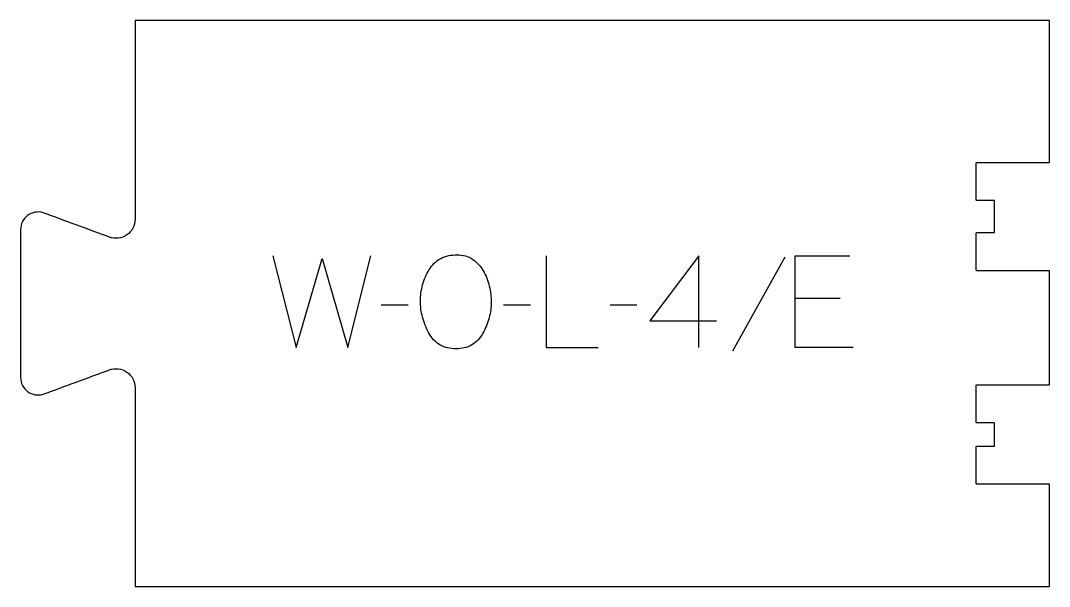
# Model space of a CAD drawing. Extents: x 0 to 337, y 0 to 186.
import ezdxf

# ---------------------------------------------------------------- set-up
doc = ezdxf.new("R2010")
doc.units = 0
doc.layers.add('1_ANYTOOL_1MMDEEP_LABELS_S', color=2, linetype='CONTINUOUS')
doc.layers.add('4_ANYTOOL_CUTTHROUGH_OUTSI', color=5, linetype='CONTINUOUS')

msp = doc.modelspace()

# ---------------------------------------------------------------- linework, layer by layer
at = {"layer": '1_ANYTOOL_1MMDEEP_LABELS_S'}
for p, q in [((250.333208, 107.892169), (233.147493, 77.12074)), ((268.418922, 94.435026), (253.761779, 94.435026)), ((126.947493, 92.249311), (118.161779, 92.163597)), ((166.976065, 92.249311), (158.190351, 92.163597)), ((201.861779, 92.249311), (193.076065, 92.163597)), ((206.147493, 87.02074), (227.918922, 87.02074))]:
    msp.add_line(p, q, dxfattribs=at)
for points in [[(82.590351, 108.363597), (90.304636, 78.363597), (98.747493, 107.463597), (107.233208, 78.363597), (114.733208, 108.363597)], [(172.118922, 108.363597), (172.118922, 78.363597), (189.218922, 78.363597)], [(222.133208, 78.363597), (222.176065, 108.406454), (206.147493, 87.02074)], [(272.704636, 78.363597), (253.761779, 78.363597), (253.761779, 108.363597), (271.590351, 108.363597)]]:
    msp.add_lwpolyline(points, dxfattribs=at)
msp.add_lwpolyline([(143.018922, 108.706454, -0.064784), (145.692877, 108.358533, -0.088904), (148.118922, 107.227883, -0.05419), (150.041487, 105.535753, -0.051179), (151.568922, 103.477883, -0.041653), (152.751121, 101.04911, -0.036749), (153.540351, 98.463597, -0.024892), (153.99813, 95.844334, -0.030823), (154.161779, 93.192169, -0.034269), (153.985259, 90.619672, -0.031918), (153.470708, 88.092169, -0.031725), (152.582521, 85.482772, -0.026303), (151.397493, 82.992169, -0.058719), (149.873713, 80.830421, -0.077745), (147.834993, 79.167169, -0.077243), (145.348005, 78.188331, -0.055252), (142.676065, 77.892169, -0.054051), (139.92214, 78.190748, -0.077615), (137.356422, 79.188597, -0.078558), (135.281349, 80.87567, -0.060481), (133.740351, 83.077883, -0.02629), (132.55369, 85.617102, -0.031299), (131.667136, 88.274311, -0.031469), (131.152098, 90.861127, -0.033416), (130.976065, 93.492169, -0.032847), (131.154743, 96.209117, -0.035049), (131.699279, 98.876097, -0.03503), (132.615253, 101.453136, -0.032231), (133.868922, 103.885026, -0.062518), (135.490811, 105.95212, -0.074052), (137.602851, 107.501097, -0.072322), (140.229704, 108.431988, -0.049083)], format="xyb", close=True, dxfattribs=at)
at = {"layer": '4_ANYTOOL_CUTTHROUGH_OUTSI'}
msp.add_lwpolyline([(337.000179, 185.5), (37.500179, 185.5), (37.500179, 120.363046, -0.522099), (29.084274, 114.500337, 0.000005), (7.38769, 122.5156, 0.236335), (2.318105, 121.616579, 0.237079), (0.000456, 117.003393), (0, 68.497309, 0.237079), (2.317649, 63.884126, 0.237104), (7.402166, 62.990037, -0.000005), (29.084372, 71.000105, -0.522094), (37.500179, 65.13736), (37.500179, 0), (337.000179, 0), (337.000179, 33.5), (313.250179, 33.5, -0.414214), (313.000179, 33.75), (313.000179, 45.75, -0.414214), (313.250179, 46), (319.000179, 46), (319.000179, 53.589), (313.250179, 53.589, -0.414214), (313.000179, 53.839), (313.000179, 65.839, -0.414214), (313.250179, 66.089), (337.000179, 66.089), (337.000179, 103.5), (313.250179, 103.5, -0.414214), (313.000179, 103.75), (313.000179, 115.75, -0.414214), (313.250179, 116), (319.000179, 116), (319.000179, 126.5), (313.250179, 126.5, -0.414214), (313.000179, 126.75), (313.000179, 138.75, -0.414214), (313.250179, 139), (337.000179, 139)], format="xyb", close=True, dxfattribs=at)

doc.saveas('drawing.dxf')
